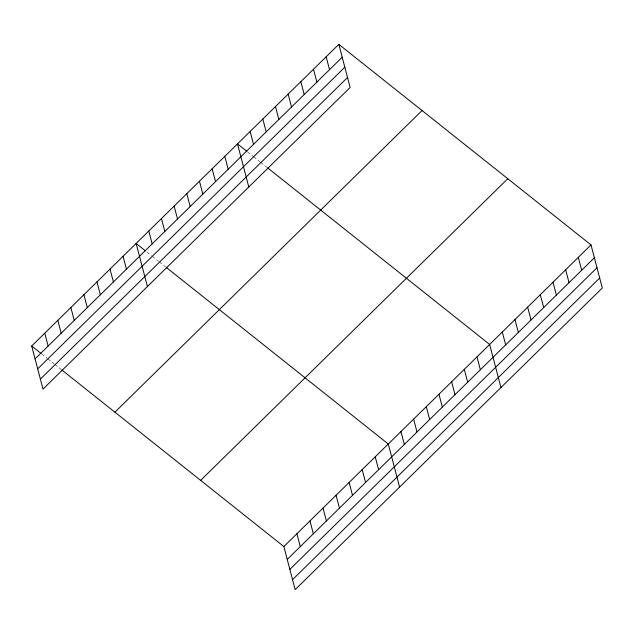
<?xml version="1.0" encoding="UTF-8"?>
<svg xmlns="http://www.w3.org/2000/svg" width="634" height="634" viewBox="0 0 634 634"><rect width="100%" height="100%" fill="white"/><g stroke="black" fill="none" stroke-linecap="round" stroke-linejoin="round"><path stroke-width="0.48" stroke-dasharray="3.17 2.38" d="M247.498 151.867L252.895 156.154M253.663 156.764L259.829 161.67M260.598 162.28L266.763 167.186M146.914 252.023L151.534 255.7M152.311 256.31L158.468 261.216M159.245 261.826L165.403 266.732M41.717 353.97L47.106 358.265M47.883 358.876L54.041 363.781M54.817 364.392L60.975 369.297"/><path stroke-width="0.95" d="M338.833 44.356L350.142 87.444L43.001 389.094L31.7 346.005L338.833 44.356L590.999 244.906L602.3 287.994L295.167 589.644L283.858 546.556L61.752 369.907M35.076 358.884L342.217 57.226M37.691 368.853L344.833 67.196M40.386 379.124L347.527 77.467M114.912 412.187L422.046 110.538M200.645 480.374L507.786 178.725M283.858 546.556L590.999 244.906M287.234 559.434L594.375 257.776M289.849 569.403L596.99 267.746M292.543 579.674L599.685 278.025M246.729 151.249L237.481 143.902L248.79 186.99M267.532 167.796L489.638 344.452L500.947 387.54M145.376 250.795L136.128 243.448L147.429 286.536M166.179 267.342L388.285 443.998L399.586 487.086M31.7 346.005L40.948 353.36M578.327 257.349L581.703 270.219M565.655 269.791L569.031 282.661M552.991 282.233L556.367 295.103M540.319 294.675L543.695 307.553M527.646 307.118L531.023 319.996M514.982 319.56L518.358 332.438M502.31 332.01L505.686 344.88M476.974 356.894L480.35 369.765M464.302 369.337L467.678 382.207M451.63 381.779L455.006 394.649M438.966 394.221L442.342 407.099M426.294 406.663L429.67 419.542M326.169 56.798L329.545 69.669M413.622 419.106L416.998 431.984M313.497 69.241L316.873 82.111M400.957 431.556L404.333 444.426M300.825 81.683L304.209 94.553M288.161 94.125L291.537 106.995M375.233 456.813L378.609 469.691M275.489 106.567L278.865 119.446M362.18 469.635L365.556 482.506M262.825 119.01L266.201 131.888M349.128 482.458L352.504 495.328M250.153 131.452L253.529 144.33M336.075 495.281L339.452 508.151M323.015 508.096L326.399 520.974M224.816 156.344L228.192 169.215M309.963 520.918L313.339 533.788M212.144 168.787L215.52 181.657M296.91 533.741L300.286 546.611M199.472 181.229L202.848 194.099M186.808 193.671L190.184 206.541M174.136 206.113L177.512 218.992M161.464 218.556L164.84 231.434M148.8 230.998L152.176 243.876M123.075 256.263L126.451 269.141M110.023 269.085L113.399 281.956M96.97 281.908L100.346 294.778M83.91 294.723L87.294 307.601M70.857 307.545L74.233 320.416M57.805 320.368L61.181 333.238M44.752 333.191L48.129 346.061"/></g></svg>
